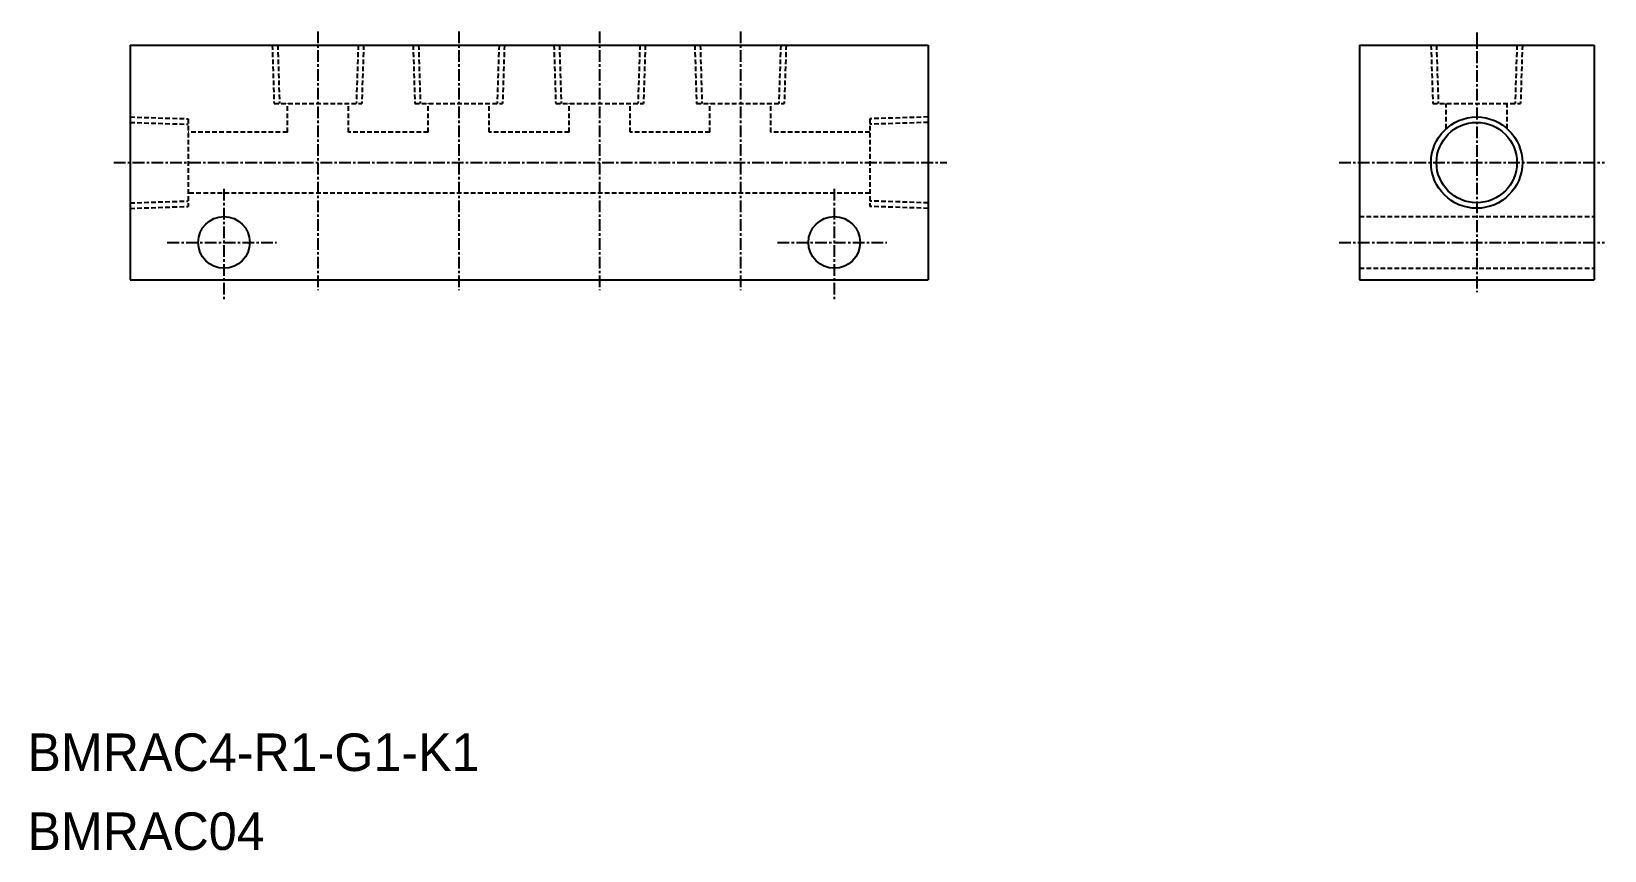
# Model space of a CAD drawing. Extents: x 718 to 885, y 332 to 419.
import ezdxf

# ---------------------------------------------------------------- set-up
doc = ezdxf.new("R2010")
doc.units = 0
doc.linetypes.add('CENTER', pattern=[2, 1.25, -0.25, 0.25, -0.25])
doc.linetypes.add('DASHED', pattern=[0.75, 0.5, -0.25])
doc.layers.get('0').update_dxf_attribs({"linetype": 'CONTINUOUS'})
doc.layers.add('CENTER', color=1, linetype='CENTER')

msp = doc.modelspace()

# ---------------------------------------------------------------- linework, layer by layer
at = {"color": 7, "linetype": 'CONTINUOUS'}
for p, q in [((728.05, 417.42), (728.05, 392.42)), ((728.05, 417.42), (813.05, 417.42)), ((813.05, 417.42), (813.05, 392.42)), ((728.05, 392.42), (813.05, 392.42))]:
    msp.add_line(p, q, dxfattribs=at)
at = {"color": 3, "linetype": 'DASHED'}
for p, q in [((743.19, 417.42), (743.38, 411.22)), ((743.77, 417.42), (743.96, 411.22)), ((752.34, 417.42), (752.14, 411.22)), ((752.92, 417.42), (752.72, 411.22)), ((758.19, 417.42), (758.38, 411.22)), ((758.77, 417.42), (758.96, 411.22)), ((767.34, 417.42), (767.14, 411.22)), ((767.92, 417.42), (767.72, 411.22)), ((773.19, 417.42), (773.38, 411.22)), ((773.77, 417.42), (773.96, 411.22)), ((782.34, 417.42), (782.14, 411.22)), ((782.92, 417.42), (782.72, 411.22)), ((788.19, 417.42), (788.38, 411.22)), ((788.77, 417.42), (788.96, 411.22)), ((797.34, 417.42), (797.14, 411.22)), ((797.92, 417.42), (797.72, 411.22)), ((866.6, 417.42), (866.8, 411.22)), ((867.18, 417.42), (867.38, 411.22)), ((875.75, 417.42), (875.56, 411.22)), ((876.33, 417.42), (876.14, 411.22)), ((743.38, 411.22), (752.72, 411.22)), ((744.8, 408.17), (744.8, 411.22)), ((751.3, 408.17), (751.3, 411.22)), ((758.38, 411.22), (767.72, 411.22)), ((759.8, 408.17), (759.8, 411.22)), ((766.3, 408.17), (766.3, 411.22)), ((773.38, 411.22), (782.72, 411.22)), ((774.8, 408.17), (774.8, 411.22)), ((781.3, 408.17), (781.3, 411.22)), ((788.38, 411.22), (797.72, 411.22)), ((789.8, 408.17), (789.8, 411.22)), ((796.3, 408.17), (796.3, 411.22)), ((866.8, 411.22), (876.14, 411.22)), ((868.22, 408.54), (868.22, 411.22)), ((874.72, 408.54), (874.72, 411.22)), ((728.05, 409.78), (734.25, 409.59)), ((728.05, 409.2), (734.25, 409.01)), ((734.25, 409.59), (734.25, 400.25)), ((813.05, 409.78), (806.85, 409.59)), ((806.85, 409.59), (806.85, 400.25)), ((813.05, 409.2), (806.85, 409.01)), ((744.8, 408.17), (734.25, 408.17)), ((759.8, 408.17), (751.3, 408.17)), ((774.8, 408.17), (766.3, 408.17)), ((789.8, 408.17), (781.3, 408.17)), ((806.85, 408.17), (796.3, 408.17)), ((728.05, 400.63), (734.25, 400.83)), ((806.85, 401.67), (734.25, 401.67)), ((813.05, 400.63), (806.85, 400.83)), ((728.05, 400.05), (734.25, 400.25)), ((813.05, 400.05), (806.85, 400.25)), ((858.97, 399.17), (883.97, 399.17)), ((858.97, 393.67), (883.97, 393.67))]:
    msp.add_line(p, q, dxfattribs=at)
for p, q in [((858.97, 417.42), (883.97, 417.42)), ((858.97, 417.42), (858.97, 392.42)), ((883.97, 417.42), (883.97, 392.42)), ((858.97, 411.17), (858.97, 411.17)), ((858.97, 404.92), (858.97, 404.92)), ((858.97, 392.42), (883.97, 392.42))]:
    msp.add_line(p, q)
at = {"color": 3, "linetype": 'CONTINUOUS'}
msp.add_circle((871.47, 404.92), 4.86, dxfattribs=at)
at = {"color": 7, "linetype": 'CONTINUOUS'}
for centre, radius in [((871.47, 404.92), 4.28), ((738.05, 396.42), 2.75), ((803.05, 396.42), 2.75)]:
    msp.add_circle(centre, radius, dxfattribs=at)
at = {"layer": 'CENTER', "color": 1, "linetype": 'CENTER'}
for p, q in [((748.05, 418.89), (748.05, 391.32)), ((763.05, 418.89), (763.05, 391.32)), ((778.05, 418.89), (778.05, 391.32)), ((793.05, 418.89), (793.05, 391.32)), ((871.47, 418.78), (871.47, 391.14)), ((726.32, 404.92), (815.03, 404.92)), ((856.82, 404.92), (885.09, 404.92)), ((738.05, 402.12), (738.05, 390.19)), ((803.05, 402.12), (803.05, 390.19)), ((732.01, 396.42), (743.63, 396.42)), ((797.01, 396.42), (808.63, 396.42)), ((856.82, 396.42), (885.09, 396.42))]:
    msp.add_line(p, q, dxfattribs=at)

# ---------------------------------------------------------------- texts
at = {"color": 7, "linetype": 'CONTINUOUS'}
for s, p in [('BMRAC4-R1-G1-K1', (717.11, 340.12)), ('BMRAC04', (717.11, 331.71))]:
    msp.add_text(s, height=4, dxfattribs=at).set_placement(p)

doc.saveas('drawing.dxf')
